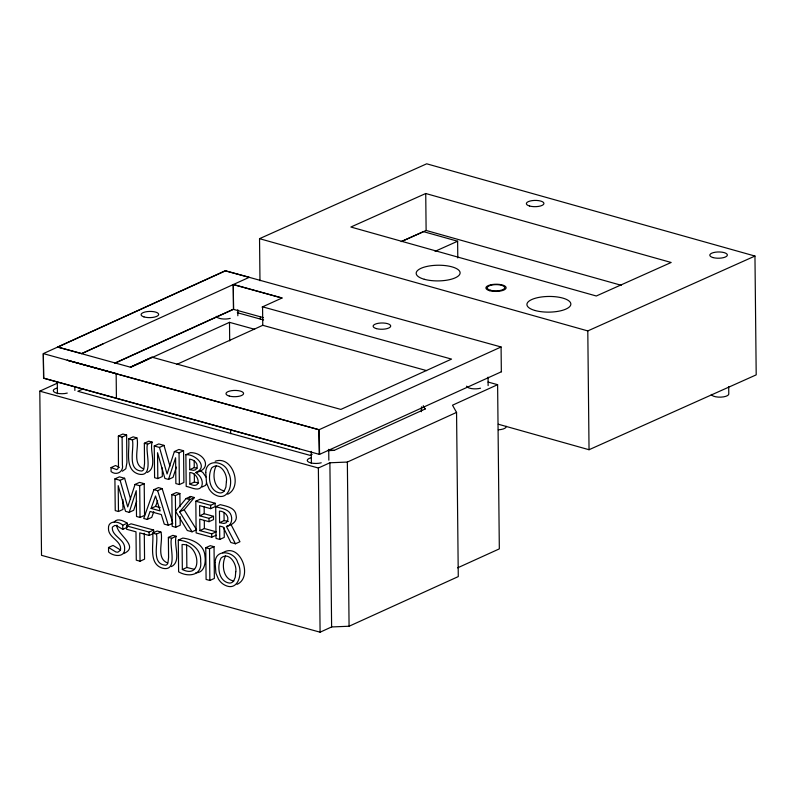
<?xml version="1.0" encoding="UTF-8"?>
<svg xmlns="http://www.w3.org/2000/svg" width="796" height="796" viewBox="0 0 796 796"><rect width="100%" height="100%" fill="white"/><g stroke="black" fill="none" stroke-linecap="round" stroke-linejoin="round"><path stroke-width="1.19" d="M116.873 525.101C115.987 534.315 140.474 546.305 123.718 553.578M206.681 482.675L205.637 485.331L202.094 487.003M118.475 511.5L118.196 485.63L125.549 511.34L129.181 512.335L136.245 490.674L136.514 516.475L140.026 517.45L144.544 515.39L144.205 483.679L139.549 482.386L135.041 484.446L127.728 506.893L120.126 480.326L114.913 478.894L115.241 510.604L118.475 511.5L122.982 509.44L122.873 499.59M157.817 478.595L157.548 452.725L164.891 478.426L168.533 479.431L175.598 457.77L175.866 483.57L179.379 484.545L183.886 482.485L183.558 450.765L178.891 449.481L174.384 451.541L167.08 473.988L159.469 447.422L154.255 445.989L154.593 477.7L157.817 478.595L162.324 476.535L162.235 467.919M136.663 501.162L133.688 510.286L129.181 512.335M176.384 467.113L173.04 477.381L168.533 479.431M172.503 522.057L162.165 488.635L158.434 487.6L153.926 489.659L143.738 518.475L147.23 519.44L151.747 517.38L153.767 511.679M151.121 508.415L155.519 495.988L160.175 510.913L151.121 508.415L155.628 506.355L160.155 507.609M147.23 519.44L150.066 511.46L161.299 514.554L164.274 524.136L168.344 525.26L172.861 523.201M155.628 506.355L157.628 500.714M103.132 343.842L81.53 353.673L57.68 347.066L43.312 353.603L43.571 378.229L319.475 454.407L501.55 371.692M114.604 363.374L233.437 309.345L233.367 284.5L249.238 277.326L225.358 270.889L57.68 347.066L81.57 353.514M216.214 465.839C211.875 473.948 213.577 489.271 224.452 490.893M225.586 555.946C221.248 564.056 222.95 579.379 233.825 581M192.075 531.808L179.657 511.838L189.896 499.58L194.403 497.53L190.622 496.485L186.115 498.535L175.548 511.181L187.309 530.494L192.075 531.808L196.582 529.748M179.657 511.838L184.174 509.788L194.403 497.53M189.12 498.286L190.622 496.485M152.096 357.275L130.385 367.185L81.53 353.673L233.367 284.5L282.082 297.973L262.023 307.087M114.176 521.987C117.619 517.698 123.609 521.002 127.261 523.191L127.28 525.251M501.341 371.772L501.082 346.976L318.997 429.76L319.475 454.407L319.365 429.472M222.721 552.832C239.865 541.549 253.735 577.03 237.059 584.344M299.545 448.894L43.74 378.15L43.312 353.603L318.997 429.76M57.68 347.066L225.338 270.72L501.082 346.976M457.6 567.846L499.331 548.872L497.609 384.687L452.506 405.204L456.556 412.408L458.277 576.593L349.076 626.243L331.614 626.95L320.091 632.193L41.521 555.329L39.8 391.154L57.889 382.926M114.624 363.205L233.626 309.127L233.178 284.55M130.385 367.185L151.897 357.155L340.867 409.423L451.541 359.095L262.571 306.838L262.76 325.305L176.811 364.389M83.51 388.717L77.849 391.294L309.992 455.342L312.131 454.377M131.041 367.105L149.15 358.877M151.409 357.852L229.497 322.34L254.64 329.295M126.614 435.064L122.106 437.113L122.395 464.824C123.917 471.69 116.485 476.008 111.082 471.57L111.042 467.59L116.674 469.61L117.838 468.834L118.455 466.993L118.345 436.079L122.853 434.019L126.614 435.064L126.902 462.765L125.818 468.754L122.395 471.202M147.359 472.466C157.817 467.342 149.33 450.546 152.155 442.108L147.648 444.158C144.544 450.038 154.892 477.928 138.643 474.098C123.828 469.829 130.106 449.471 128.614 438.904L133.121 436.855L136.882 437.89C139.529 446.825 131.639 463.978 143.37 468.745M128.614 438.904L132.375 439.949L136.882 437.89M132.375 439.949C134.614 448.606 126.624 470.028 141.549 471.033A5.104 3.711 65.5 0 0 143.877 468.944L144.554 463.421L144.345 443.253L148.852 441.193L152.155 442.108M154.255 445.989L158.762 443.929L163.986 445.372L169.936 466.157M111.042 467.59L115.549 465.531L119.36 467.421M159.469 447.422L163.986 445.372M114.913 478.894L119.42 476.834L124.634 478.277L130.584 499.062M174.384 451.541L179.04 452.825L183.558 450.765M120.126 480.326L124.634 478.277M185.876 454.705L190.383 452.655C204.562 452.407 213.258 469.073 195.687 472.565C200.294 475.252 203.577 480.893 201.786 486.207C198.751 492.137 190.732 486.993 186.204 486.426L185.876 454.705C195.199 453.77 209.239 467.133 195.687 472.565M135.041 484.446L139.698 485.729L144.205 483.679M189.746 469.67L193.617 470.346L195.597 469.74L196.821 468.227C198.682 463.391 194.025 459.65 189.637 459.103L189.746 469.67L194.254 467.61L197.239 468.177M153.926 489.659L157.658 490.684L162.165 488.635M189.896 484.087C202.592 490.167 199.05 472.804 189.776 472.516L189.896 484.087L194.403 482.038L198.582 483.033M180.135 516.584L180.224 525.241L175.717 527.29L172.185 526.315L171.846 494.605L176.364 492.545L179.886 493.52L180.025 506.724M171.846 494.605L175.379 495.58L179.886 493.52M120.425 549.937L113.032 545.419L108.525 547.479L115.918 551.996L117.917 552.195L120.475 550.255C122.236 540.773 108.087 537.907 108.475 528.464C107.898 520.176 118.465 520.912 122.753 525.241L127.261 523.191M126.544 525.867L131.051 523.808L153.638 530.037L153.668 533.4L149.16 535.459L139.758 532.862L140.046 561.22L136.285 560.175L135.987 531.827L126.584 529.231L126.544 525.867L149.131 532.096L153.638 530.037M108.525 547.479L108.574 551.936C113.241 556.523 125.201 557.877 124.644 548.633C125.31 539.101 111.321 536.295 112.365 527.151L114.733 525.479L116.514 525.659L122.793 529.36L127.3 527.3M216.243 535.181L211.736 537.23L196.144 532.932L195.816 501.211L200.323 499.162L215.139 503.251L215.179 506.614L210.671 508.664L199.607 505.619L199.716 515.798L208.98 518.355L213.497 516.296L213.527 519.619L209.02 521.669L199.756 519.121L199.876 530.604L211.706 533.867L216.214 531.808L204.383 528.544L199.876 530.604M195.816 501.211L210.632 505.301L215.139 503.251M171.389 566.613C181.846 561.498 173.359 544.703 176.185 536.265L171.677 538.315C168.573 544.195 178.921 572.085 162.673 568.245C147.857 563.986 154.145 543.628 152.643 533.061L157.15 531.012L160.911 532.046C163.558 540.982 155.668 558.125 167.399 562.901M328.091 450.635L334.151 450.387L425.154 409.015L423.323 406.069M224.174 527.639L224.273 537.39L219.766 539.449L216.034 538.414L215.706 506.704L220.213 504.644C226.154 506.156 235.148 507.47 236.064 515.062C237.795 521.579 231.745 525.012 226.442 526.484L235.447 543.777L239.954 541.718L230.949 524.425M152.643 533.061L156.404 534.106L160.911 532.046M199.716 515.798L204.224 513.738L213.497 516.296M39.8 391.154L318.37 468.008L329.892 462.775L347.355 462.058L456.556 412.408M156.404 534.106C158.643 542.763 150.653 564.185 165.578 565.19A5.104 3.711 65.5 0 0 167.906 563.1L168.583 557.568L168.374 537.409L172.881 535.35L176.185 536.265M178.284 540.136C189.727 540.932 201.597 548.752 200.652 561.379C202.552 575.409 188.592 577.657 178.622 571.856L178.284 540.136L182.801 538.086C192.851 539.3 204.353 544.703 204.95 556.175C206.015 562.643 204.274 573.04 195.866 572.772M219.587 522.664L223.905 523.44L226.114 522.803C230.81 518.037 225.258 511.072 219.467 511.092L219.587 522.664L224.104 520.614L228.422 521.39M140.046 561.22L144.564 559.16L144.285 533.27M205.766 547.718L210.273 545.668L214.034 546.703L214.363 578.423L209.855 580.473L206.094 579.438L205.766 547.718L209.527 548.762L214.034 546.703M182.344 569.528C203.746 579.926 199.597 543.131 182.085 544.544L182.344 569.528L186.861 567.478L194.065 569.259M259.974 280.749L259.536 238.671L426.696 163.807L754.956 256.053L756.2 374.866L589.04 449.73L498.316 424.228M425.731 193.508L350.877 227.029L596.303 295.993L671.157 262.481L425.731 193.508L426.119 230.452L401.164 241.626M402.109 241.248L423.532 231.656L457.62 241.228L457.79 257.954M435.074 251.327L457.62 241.228M259.536 238.671L587.796 330.917L754.956 256.053M215.159 461.242C232.591 455.023 243.108 487.003 227.696 494.236M226.442 526.484C231.447 525.569 232.541 519.599 231.158 515.44C229.119 508.952 221.149 508.405 215.706 506.704M328.27 450.019L334.151 450.387M319.475 454.407L319.226 429.78L67.162 360.19L116.156 373.543L116.415 398.209M233.298 284.58L281.933 298.032M263.426 317.634L233.437 309.345M237.308 312.699L263.575 319.962M488.057 382.05L497.609 384.687M262.76 325.305L426.616 370.618M118.345 436.079L122.106 437.113M144.345 443.253L147.648 444.158M186.115 498.535L189.896 499.58M235.447 543.777L230.82 542.494L223.139 527.002L219.626 526.027L219.766 539.449M168.374 537.409L171.677 538.315M426.119 230.452L621.258 285.286M116.067 373.672L116.883 373.931M200.204 470.516L203.06 472.725L205.945 477.013M423.233 406.04L425.154 409.015M184.174 509.788L195.935 528.703M157.658 490.684L168.344 525.26M728.698 386.518L728.778 393.622A8.786 3.134 -0.6 0 1 720.937 397.134A8.786 3.134 -0.6 0 1 711.296 394.418M587.796 330.917L589.04 449.73M488.048 377.145L488.127 385.592M421.532 406.836L421.572 410.537M421.373 408.01L421.412 411.721M347.355 462.058L349.076 626.243M329.892 462.775L331.614 626.95M328.728 449.322L328.838 460.188M318.37 468.008L320.091 632.193M311.266 451.382L311.395 463.451M260.352 316.639L260.382 319.116M237.785 309.724L237.845 315.763M229.497 322.34L229.696 340.897M230.631 429.94L230.671 433.651M224.014 512.515L224.104 520.614M211.706 533.867L211.736 537.23M210.632 505.301L210.671 508.664M209.527 548.762L209.855 580.473M208.98 518.355L209.02 521.669M204.154 506.952L204.224 513.738M204.293 520.504L204.383 528.544M194.184 460.566L194.254 467.61M194.324 473.928L194.403 482.038M186.622 544.872L186.861 567.478M179.04 452.825L179.379 484.545M175.379 495.58L175.717 527.29M149.131 532.096L149.16 535.459M139.698 485.729L140.026 517.45M122.753 525.241L122.793 529.36M74.834 386.836L74.874 390.458M57.302 381.652L57.431 393.721M506.166 426.288A8.786 3.134 -0.6 0 1 498.326 429.8M480.525 388.209A8.786 3.134 -0.6 0 1 466.585 386.16M321.236 462.814A8.786 3.134 -0.6 0 1 308.947 462.257A8.786 3.134 -0.6 0 1 310.828 457.849M230.233 318.38A8.786 3.134 -0.6 0 1 216.303 316.33M67.272 393.075A8.786 3.134 -0.6 0 1 54.984 392.518A8.786 3.134 -0.6 0 1 56.864 388.12M226.402 481.59L225.905 487.102L224.283 490.873A9.104 6.627 65.5 0 1 219.945 492.953C209.069 491.321 207.368 476.008 211.706 467.899C219.636 461.003 227.785 474.028 226.402 481.59M235.765 571.707L235.268 577.219L233.646 580.981A9.104 6.627 65.5 0 1 229.308 583.06C218.442 581.438 216.741 566.115 221.079 558.006C228.999 551.121 237.158 564.145 235.765 571.707M205.766 472.406L206.502 482.953L209.079 488.963A13.9 10.119 65.5 0 0 215.378 494.983C229.248 502.216 233.875 481.888 228.392 472.595C225.626 461.113 205.925 457.849 205.766 472.406M215.139 562.513L215.875 573.07L218.452 579.07A13.9 10.119 65.5 0 0 224.751 585.09C238.621 592.333 243.238 571.996 237.755 562.712C234.999 551.22 215.298 547.966 215.139 562.513M713.037 257.576A8.786 3.134 -0.6 0 0 727.255 255.516A8.786 3.134 -0.6 0 0 715.445 252.193A8.786 3.134 -0.6 0 0 713.037 257.576M529.609 206.025A8.786 3.134 -0.6 0 0 543.827 203.955A8.786 3.134 -0.6 0 0 532.017 200.642A8.786 3.134 -0.6 0 0 529.609 206.025M490.426 290.241A8.786 3.134 -0.6 0 0 504.644 288.182A8.786 3.134 -0.6 0 0 492.833 284.859A8.786 3.134 -0.6 0 0 490.426 290.241M489.639 290.689A10.109 3.602 -0.6 0 0 505.997 288.311A10.109 3.602 -0.6 0 0 492.416 284.5A10.109 3.602 -0.6 0 0 489.639 290.689M424.278 279.277A21.97 7.841 -0.6 0 0 459.829 274.113A21.97 7.841 -0.6 0 0 430.318 265.814A21.97 7.841 -0.6 0 0 424.278 279.277M535.021 310.5A21.97 7.841 -0.6 0 0 570.573 305.336A21.97 7.841 -0.6 0 0 541.051 297.037A21.97 7.841 -0.6 0 0 535.021 310.5M229.298 396.07A8.786 3.134 -0.6 0 0 243.486 393.96A8.786 3.134 -0.6 0 0 231.596 390.677A8.786 3.134 -0.6 0 0 229.298 396.07M376.428 328.619A8.786 3.134 -0.6 0 0 390.607 326.509A8.786 3.134 -0.6 0 0 378.727 323.226A8.786 3.134 -0.6 0 0 376.428 328.619M143.937 316.888A8.786 3.104 -0.9 0 0 158.454 315.087A8.786 3.104 -0.9 0 0 147.24 311.594A8.786 3.104 -0.9 0 0 143.937 316.888"/></g></svg>
